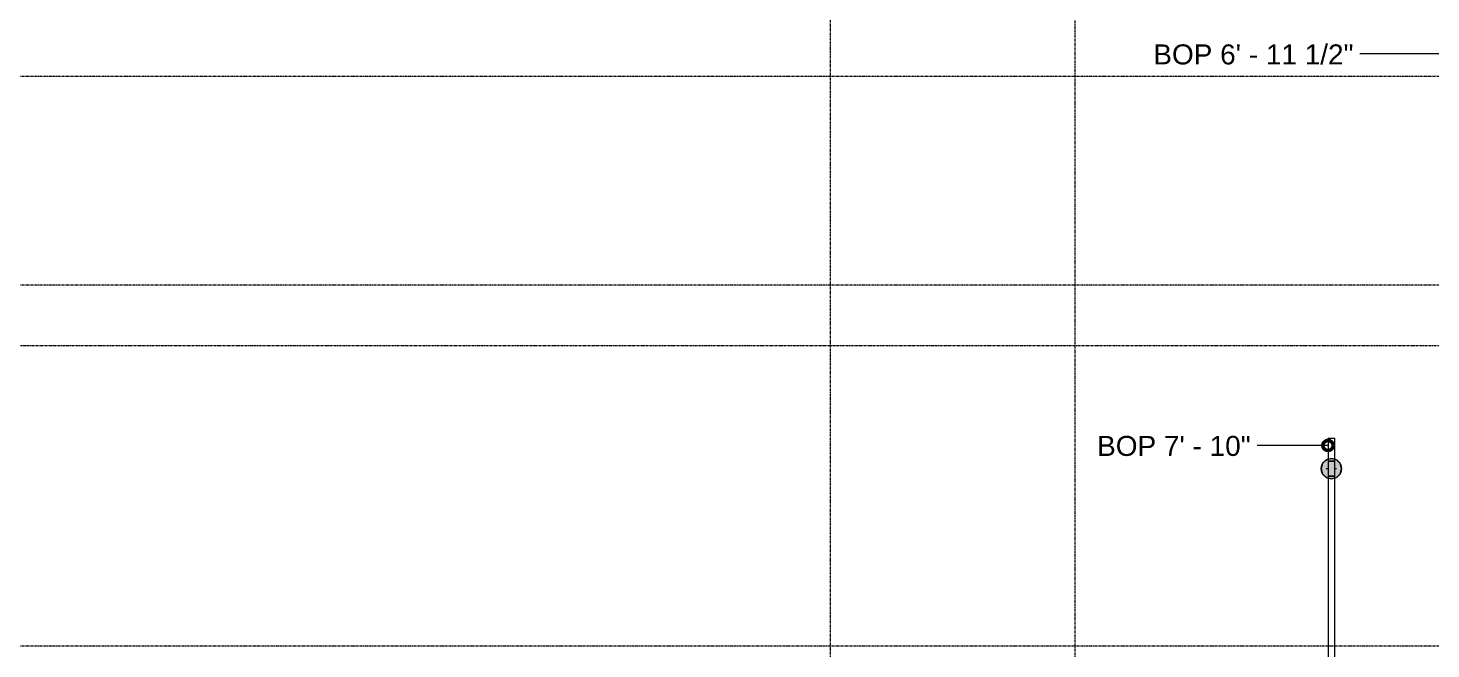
# Model space of a CAD drawing. Header units: inches. Extents: x -3679 to 241, y -496 to 1784.
# Drawn here: x -769.8 to -494, y 492.4 to 614.5 of the extents above; entities that cross this region are included whole.
import ezdxf

# ---------------------------------------------------------------- set-up
doc = ezdxf.new("R2010")
doc.units = ezdxf.units.IN
doc.header["$MEASUREMENT"] = 0
doc.linetypes.add('Grid Line', pattern=[0.875, 0.5, -0.125, 0.125, -0.125])
for name, color, linetype, lineweight in [('A-ANNO-NOTE', 250, 'Continuous', 9), ('G-ANNO-DIMS', 251, 'Continuous', 9), ('P-PIPE', 1, 'Continuous', 9), ('P-PIPE-CNTR', 1, 'Continuous', 9), ('S-GRID', 8, 'Continuous', 9)]:
    doc.layers.add(name, color=color, linetype=linetype, lineweight=lineweight)
doc.styles.add('Arial', font='arial.ttf', dxfattribs={"height": 3.934132})

msp = doc.modelspace()

# ---------------------------------------------------------------- hatches: boundary and pattern name
at = {"layer": 'A-ANNO-NOTE'}
msp.add_hatch(color=256, dxfattribs=at).paths.add_polyline_path([(-513.56, 525.84), (-512.56, 526.11), (-511.83, 526.84), (-511.56, 527.84), (-511.83, 528.84), (-512.56, 529.57), (-513.56, 529.84), (-514.56, 529.57), (-515.29, 528.84), (-515.56, 527.84), (-515.29, 526.84), (-514.56, 526.11)], flags=0)
h = msp.add_hatch(color=256, dxfattribs=at)
edge = h.paths.add_edge_path(flags=0)
edge.add_arc((-513.56, 527.84), 2, 0, 360)

# ---------------------------------------------------------------- linework, layer by layer
for p, q in [((-514.56, 529.57), (-515.29, 528.84)), ((-513.56, 529.84), (-514.56, 529.57)), ((-512.56, 529.57), (-513.56, 529.84)), ((-511.83, 528.84), (-512.56, 529.57)), ((-515.29, 528.84), (-515.56, 527.84)), ((-515.56, 527.84), (-515.29, 526.84)), ((-515.29, 526.84), (-514.56, 526.11)), ((-512.56, 526.11), (-511.83, 526.84)), ((-511.56, 527.84), (-511.83, 528.84)), ((-511.83, 526.84), (-511.56, 527.84)), ((-514.56, 526.11), (-513.56, 525.84)), ((-513.56, 525.84), (-512.56, 526.11))]:
    msp.add_line(p, q, dxfattribs=at)
msp.add_circle((-513.56, 527.84), 2, dxfattribs=at)
at = {"layer": 'G-ANNO-DIMS'}
for p, q in [((-491.92, 609.4), (-507.98, 609.4)), ((-522.24, 532.41), (-528.15, 532.41)), ((-514.22, 532.41), (-522.24, 532.41))]:
    msp.add_line(p, q, dxfattribs=at)
at = {"layer": 'G-ANNO-DIMS', "lineweight": 50}
msp.add_circle((-514.22, 532.41), 1, dxfattribs=at)
at = {"layer": 'P-PIPE'}
for p, q in [((-514.22, 533.84), (-514.22, 529.34)), ((-514.22, 533.84), (-512.91, 533.84)), ((-512.91, 529.34), (-512.91, 533.84)), ((-514.22, 529.34), (-514.22, 526.35)), ((-514.22, 529.34), (-514.2, 529.34)), ((-512.91, 529.34), (-514.22, 529.34)), ((-514.2, 529.34), (-514.13, 529.34)), ((-514.13, 529.34), (-514.03, 529.34)), ((-514.03, 529.34), (-513.89, 529.34)), ((-513.89, 529.34), (-513.73, 529.34)), ((-513.73, 529.34), (-513.56, 529.34)), ((-513.56, 529.34), (-513.39, 529.34)), ((-513.39, 529.34), (-513.23, 529.34)), ((-513.23, 529.34), (-513.1, 529.34)), ((-513.1, 529.34), (-512.99, 529.34)), ((-512.99, 529.34), (-512.93, 529.34)), ((-512.93, 529.34), (-512.91, 529.34)), ((-512.91, 526.35), (-512.91, 529.34)), ((-514.2, 526.35), (-514.22, 526.35)), ((-514.22, 526.35), (-514.22, 400.82)), ((-514.22, 526.35), (-512.91, 526.35)), ((-514.13, 526.35), (-514.2, 526.35)), ((-514.03, 526.35), (-514.13, 526.35)), ((-513.89, 526.35), (-514.03, 526.35)), ((-513.73, 526.35), (-513.89, 526.35)), ((-513.56, 526.35), (-513.73, 526.35)), ((-513.39, 526.35), (-513.56, 526.35)), ((-513.23, 526.35), (-513.39, 526.35)), ((-513.1, 526.35), (-513.23, 526.35)), ((-512.99, 526.35), (-513.1, 526.35)), ((-512.93, 526.35), (-512.99, 526.35)), ((-512.91, 526.35), (-512.93, 526.35)), ((-512.91, 400.82), (-512.91, 526.35))]:
    msp.add_line(p, q, dxfattribs=at)
at = {"layer": 'P-PIPE-CNTR'}
for p, q in [((-514.56, 527.84), (-514.22, 527.84)), ((-512.91, 527.84), (-512.56, 527.84))]:
    msp.add_line(p, q, dxfattribs=at)
at = {"layer": 'S-GRID', "linetype": 'Grid Line'}
for p, q in [((-612, -484.26), (-612, 1771.74)), ((-564, 1771.74), (-564, -484.26)), ((-3666.39, 605), (228, 605)), ((-3666.39, 564), (228, 564)), ((228, 552), (-3666.39, 552)), ((-3666.39, 493), (228, 493))]:
    msp.add_line(p, q, dxfattribs=at)

# ---------------------------------------------------------------- texts
at = {"layer": 'G-ANNO-DIMS', "char_height": 3.9341, "attachment_point": 1, "line_spacing_factor": 0.938532, "style": 'Arial'}
for s, insert, width in [('BOP 6\' - 11 1/2"', (-548.56, 611.27), 46.896), ('BOP 7\' - 10"', (-559.61, 534.28), 35.952)]:
    msp.add_mtext(s, dxfattribs=dict(at, insert=insert, width=width))

doc.saveas('drawing.dxf')
